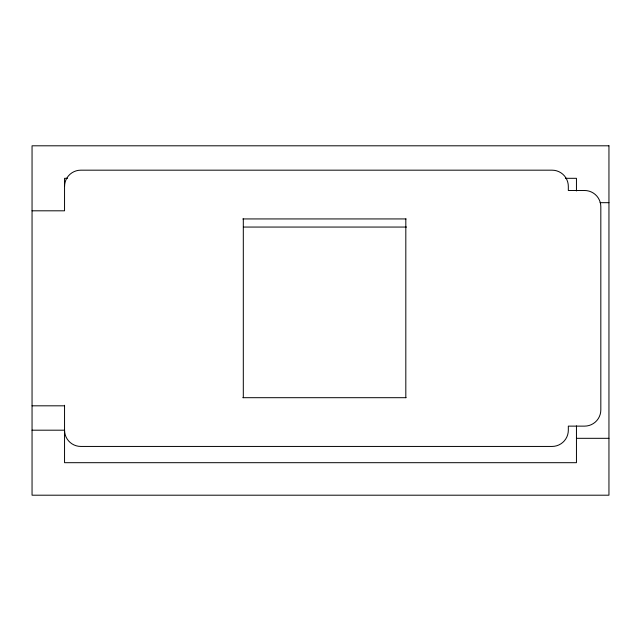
<?xml version="1.0" encoding="UTF-8"?>
<svg xmlns="http://www.w3.org/2000/svg" width="641" height="641" viewBox="0 0 641 641"><rect width="100%" height="100%" fill="white"/><g stroke="black" fill="none" stroke-linecap="round" stroke-linejoin="round"><path stroke-width="0.96" d="M67.553 178.31L64.549 178.31L64.549 210.809L32.05 210.809M565.45 178.31L576.451 178.31L576.451 190.978M600.088 202.684L608.95 202.684M242.827 218.934L406.074 218.934M243.516 227.058L406.482 227.058M242.827 397.692L406.074 397.692M32.05 405.817L64.549 405.817M32.05 430.191L64.549 430.191A16.249 16.249 0 0 0 80.806 446.44L552.069 446.44A16.249 16.249 0 0 0 568.327 430.191L568.327 426.129L584.576 426.129A16.249 16.249 0 0 0 600.825 409.879L600.825 206.747A16.249 16.249 0 0 0 584.576 190.497L568.327 190.497L568.327 186.435A16.249 16.249 0 0 0 552.069 170.177L80.806 170.177A16.249 16.249 0 0 0 64.549 186.435M576.451 438.316L608.95 438.316M576.451 425.88L576.451 462.69L64.549 462.69L64.549 405.264M405.817 218.934L405.817 397.692M243.308 218.934L243.308 397.692M608.95 145.803L32.05 145.803L32.05 495.197L608.95 495.197L608.95 145.803"/></g></svg>
